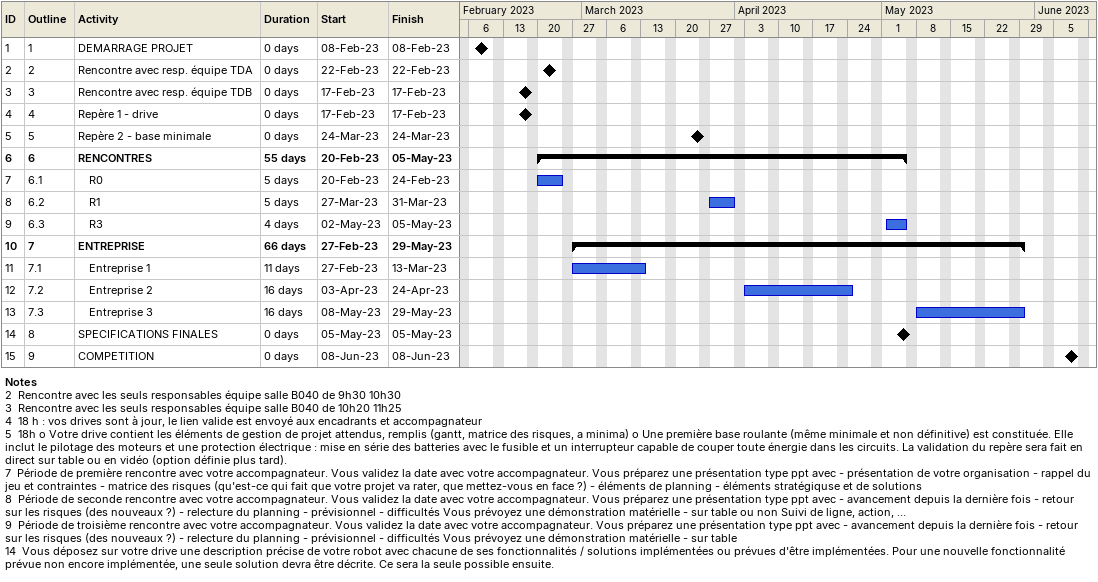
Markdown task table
| ID | WBS | Task | Duration | Start | Finish |
|---|---|---|---|---|---|
| 1 | 1 | DEMARRAGE PROJET | 0d | 2023-02-08 | 2023-02-08 |
| 2 | 2 | Rencontre avec resp. équipe TDA | 0d | 2023-02-22 | 2023-02-22 |
| 3 | 3 | Rencontre avec resp. équipe TDB | 0d | 2023-02-17 | 2023-02-17 |
| 4 | 4 | Repère 1 - drive | 0d | 2023-02-17 | 2023-02-17 |
| 5 | 5 | Repère 2 - base minimale | 0d | 2023-03-24 | 2023-03-24 |
| 6 | 6 | **RENCONTRES** | 55d | 2023-02-20 | 2023-05-05 |
| 7 | 6.1 | R0 | 5d | 2023-02-20 | 2023-02-24 |
| 8 | 6.2 | R1 | 5d | 2023-03-27 | 2023-03-31 |
| 9 | 6.3 | R3 | 4d | 2023-05-02 | 2023-05-05 |
| 10 | 7 | **ENTREPRISE** | 66d | 2023-02-27 | 2023-05-29 |
| 11 | 7.1 | Entreprise 1 | 11d | 2023-02-27 | 2023-03-13 |
| 12 | 7.2 | Entreprise 2 | 16d | 2023-04-03 | 2023-04-24 |
| 13 | 7.3 | Entreprise 3 | 16d | 2023-05-08 | 2023-05-29 |
| 14 | 8 | SPECIFICATIONS FINALES | 0d | 2023-05-05 | 2023-05-05 |
| 15 | 9 | COMPETITION | 0d | 2023-06-08 | 2023-06-08 |

Notes
- 2: Rencontre avec les seuls responsables équipe salle B040 de 9h30 10h30
- 3: Rencontre avec les seuls responsables équipe salle B040 de 10h20 11h25
- 4: 18 h : vos drives sont à jour, le lien valide est envoyé aux encadrants et accompagnateur
- 5: 18h o Votre drive contient les éléments de gestion de projet attendus, remplis (gantt, matrice des risques, a minima) o Une première base roulante (même minimale et non définitive) est constituée. Elle inclut le pilotage des moteurs et une protection électrique : mise en série des batteries avec le fusible et un interrupteur capable de couper toute énergie dans les circuits. La validation du repère sera fait en direct sur table ou en vidéo (option définie plus tard).
- 7: Période de première rencontre avec votre accompagnateur. Vous validez la date avec votre accompagnateur. Vous préparez une présentation type ppt avec - présentation de votre organisation - rappel du jeu et contraintes - matrice des risques (qu'est-ce qui fait que votre projet va rater, que mettez-vous en face ?) - éléments de planning - éléments stratégiquse et de solutions
- 8: Période de seconde rencontre avec votre accompagnateur. Vous validez la date avec votre accompagnateur. Vous préparez une présentation type ppt avec - avancement depuis la dernière fois - retour sur les risques (des nouveaux ?) - relecture du planning - prévisionnel - difficultés Vous prévoyez une démonstration matérielle - sur table ou non Suivi de ligne, action, ...
- 9: Période de troisième rencontre avec votre accompagnateur. Vous validez la date avec votre accompagnateur. Vous préparez une présentation type ppt avec - avancement depuis la dernière fois - retour sur les risques (des nouveaux ?) - relecture du planning - prévisionnel - difficultés Vous prévoyez une démonstration matérielle - sur table
- 14: Vous déposez sur votre drive une description précise de votre robot avec chacune de ses fonctionnalités / solutions implémentées ou prévues d'être implémentées. Pour une nouvelle fonctionnalité prévue non encore implémentée, une seule solution devra être décrite. Ce sera la seule possible ensuite.
